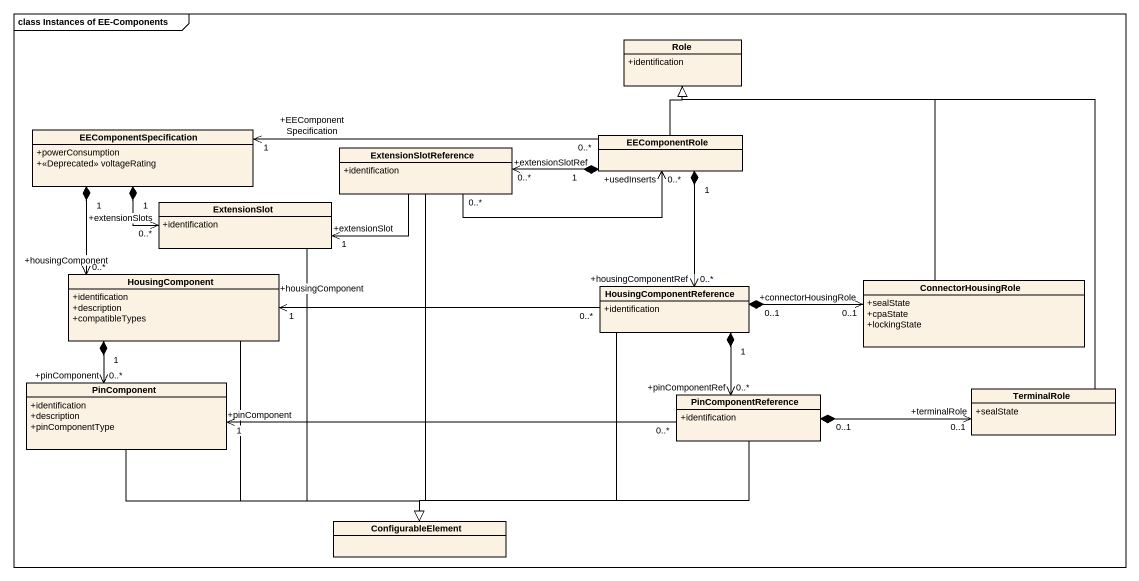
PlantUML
@startuml
mainframe class Instances of EE-Components
hide circle
hide empty members
skinparam classAttributeIconSize 0
class Role {
  +identification
}
class EEComponentSpecification {
  +powerConsumption
  +<<Deprecated>> voltageRating
}
class EEComponentRole
class ExtensionSlotReference {
  +identification
}
class ExtensionSlot {
  +identification
}
class HousingComponent {
  +identification
  +description
  +compatibleTypes
}
class HousingComponentReference {
  +identification
}
class ConnectorHousingRole {
  +sealState
  +cpaState
  +lockingState
}
class PinComponent {
  +identification
  +description
  +pinComponentType
}
class PinComponentReference {
  +identification
}
class TerminalRole {
  +sealState
}
class ConfigurableElement
EEComponentSpecification "1" *--> "+extensionSlots\n0..*" ExtensionSlot
EEComponentSpecification "1" *--> "+housingComponent\n0..*" HousingComponent
EEComponentRole -up-|> Role
EEComponentRole "0..*" -left-> "+EEComponentSpecification\n1" EEComponentSpecification
EEComponentRole "1" *-left-> "0..*\n+extensionSlotRef" ExtensionSlotReference
EEComponentRole "0..*\n+usedInserts" <-left- "0..*" ExtensionSlotReference
EEComponentRole "1" *--> "+housingComponentRef\n0..*" HousingComponentReference
ExtensionSlotReference --|> ConfigurableElement
ExtensionSlot "+extensionSlot\n1" <-right- ExtensionSlotReference
ExtensionSlot --|> ConfigurableElement
HousingComponent "1" *--> "+pinComponent\n0..*" PinComponent
HousingComponent --|> ConfigurableElement
HousingComponentReference "0..*" -left-> "+housingComponent\n1" HousingComponent
HousingComponentReference "0..1" *-right-> "0..1\n+connectorHousingRole" ConnectorHousingRole
HousingComponentReference "1" *--> "+pinComponentRef\n0..*" PinComponentReference
HousingComponentReference --|> ConfigurableElement
ConnectorHousingRole -up-|> Role
PinComponent -right-|> ConfigurableElement
PinComponentReference "0..*" -left-> "+pinComponent\n1" PinComponent
PinComponentReference "0..1" *-right-> "+terminalRole\n0..1" TerminalRole
PinComponentReference -left-|> ConfigurableElement
TerminalRole -up-|> Role
@enduml
